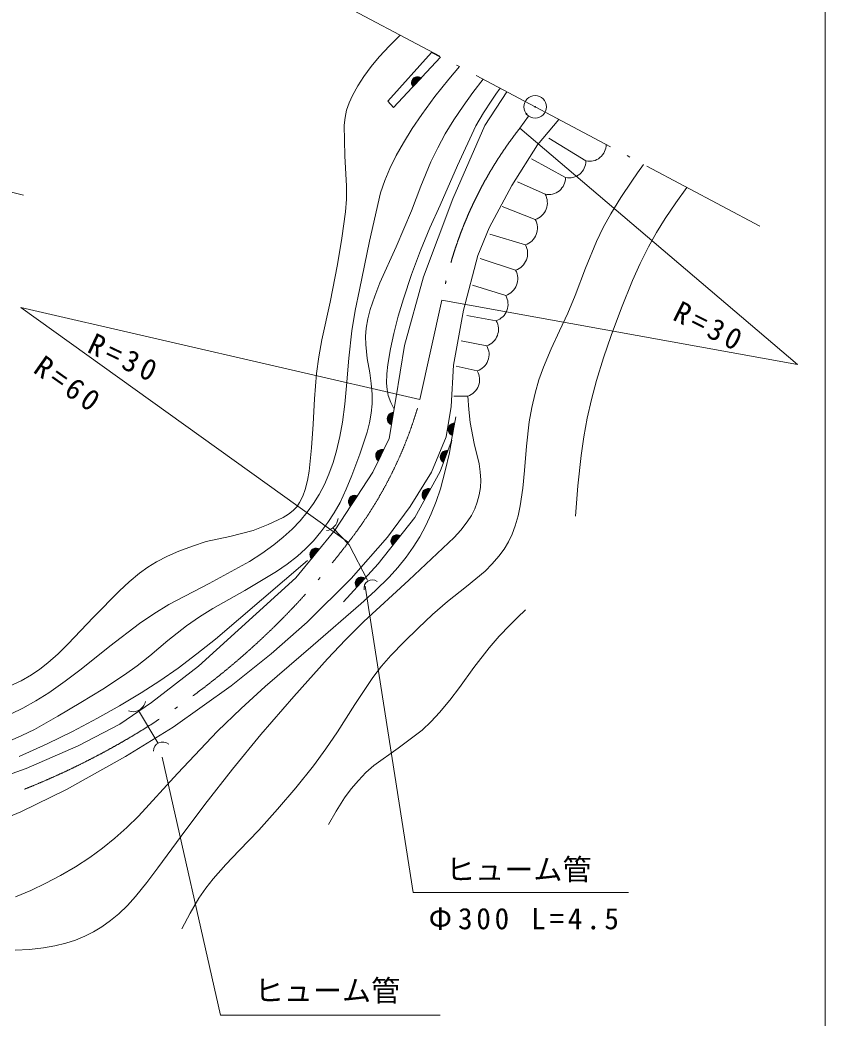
# Model space of a CAD drawing. Units: millimetres, scale not verified. Extents: x -625 to 714620, y -625 to 362121.
# Drawn here: x 550008 to 613620, y 241252 to 320092 of the extents above; entities that cross this region are included whole.
import ezdxf
from ezdxf.enums import TextEntityAlignment as Align

# ---------------------------------------------------------------- set-up
doc = ezdxf.new("R2010")
doc.units = ezdxf.units.MM
doc.header["$LTSCALE"] = 1000
doc.linetypes.add('DASHED', pattern=[7.5, 6, -1.5])
doc.linetypes.add('LONG_DASHED_DOTTED', pattern=[15.25, 12, -1.5, 0.25, -1.5])
doc.layers.add('S-SUV', color=7, linetype='Continuous', lineweight=13)
doc.styles.add('ＭＳ ゴシック', font='')
doc.styles.get('ＭＳ ゴシック').set_extended_font_data('MS Gothic')

msp = doc.modelspace()

# ---------------------------------------------------------------- linework, layer by layer
at = {"layer": 'S-SUV'}
for p, q in [((613620, 2121), (613620, 352121)), ((579204, 318035), (580056, 318883)), ((578392, 317168), (579204, 318035)), ((577756, 316413), (578392, 317168)), ((579076, 313667), (582518, 317514)), ((583246, 317150), (579521, 313181)), ((582518, 317514), (583246, 317150)), ((577168, 315622), (577756, 316413)), ((584311, 315904), (584729, 316404)), ((576695, 314891), (577168, 315622)), ((580949, 315159), (581363, 315600)), ((581451, 315603), (580953, 315072)), ((580965, 314993), (581528, 315593)), ((580971, 315285), (581024, 315396)), ((581237, 315557), (580982, 315285)), ((581601, 315579), (580985, 314923)), ((581013, 314862), (581663, 315555)), ((581024, 315396), (581131, 315509)), ((581726, 315530), (581042, 314801)), ((581131, 315509), (581238, 315569)), ((581238, 315569), (581357, 315609)), ((581357, 315609), (581504, 315604)), ((581504, 315604), (581616, 315581)), ((581616, 315581), (581726, 315530)), ((582801, 314034), (583896, 315402)), ((583896, 315402), (584311, 315904)), ((585801, 314354), (586616, 315403)), ((576275, 314133), (576695, 314891)), ((580940, 315164), (580971, 315285)), ((580953, 315017), (580940, 315164)), ((580985, 314909), (580953, 315017)), ((581042, 314801), (580985, 314909)), ((587620, 314223), (587959, 314691)), ((576017, 313556), (576275, 314133)), ((581755, 312632), (582801, 314034)), ((585022, 313291), (585801, 314354)), ((586738, 311758), (588474, 314418)), ((587293, 313758), (587620, 314223)), ((575820, 312970), (576017, 313556)), ((579521, 313181), (579076, 313667)), ((584291, 312205), (585022, 313291)), ((586628, 312750), (587293, 313758)), ((575626, 311772), (575693, 312377)), ((575693, 312377), (575820, 312970)), ((581000, 311526), (581755, 312632)), ((586018, 311719), (586628, 312750)), ((592576, 312242), (590905, 310233)), ((525993, 312139), (550292, 306262)), ((575690, 309349), (575626, 311772)), ((580300, 310394), (581000, 311526)), ((583610, 311086), (584291, 312205)), ((584210, 305952), (586738, 311758)), ((584584, 308602), (586018, 311719)), ((589506, 311541), (611450, 292878)), ((583015, 309997), (583610, 311086)), ((594720, 308956), (591791, 310752)), ((579743, 309385), (580300, 310394)), ((582475, 308882), (583015, 309997)), ((590905, 310233), (588869, 307026)), ((575815, 306952), (575690, 309349)), ((579239, 308349), (579743, 309385)), ((593113, 307647), (590414, 309132)), ((578841, 307398), (579239, 308349)), ((581687, 306951), (582475, 308882)), ((583202, 305455), (584584, 308602)), ((598808, 308021), (599283, 308684)), ((598342, 307354), (598808, 308021)), ((575796, 305947), (575815, 306952)), ((578499, 306428), (578841, 307398)), ((580958, 305007), (581687, 306951)), ((588869, 307026), (587089, 303678)), ((591507, 306338), (589321, 307310)), ((597486, 306070), (598342, 307354)), ((601820, 305643), (602705, 306869)), ((575717, 304942), (575796, 305947)), ((577634, 302608), (578499, 306428)), ((581892, 299798), (584210, 305952)), ((596690, 304768), (597486, 306070)), ((582395, 303672), (583202, 305455)), ((590728, 304333), (588106, 305366)), ((600980, 304403), (601820, 305643)), ((575438, 302851), (575717, 304942)), ((579735, 302160), (580958, 305007)), ((596100, 303696), (596690, 304768)), ((600297, 303303), (600980, 304403)), ((581649, 301875), (582395, 303672)), ((587089, 303678), (586176, 301477)), ((595563, 302597), (596100, 303696)), ((575099, 300770), (575438, 302851)), ((589948, 302329), (587134, 303179)), ((599672, 302180), (600297, 303303)), ((576826, 298766), (577634, 302608)), ((578452, 299327), (579735, 302160)), ((594689, 300476), (595563, 302597)), ((599015, 300857), (599672, 302180)), ((580948, 299976), (581649, 301875)), ((586176, 301477), (585053, 297179)), ((589169, 300324), (586364, 301236)), ((574511, 297789), (575099, 300770)), ((593871, 298333), (594689, 300476)), ((598411, 299504), (599015, 300857)), ((580302, 298051), (580948, 299976)), ((580394, 294367), (581892, 299798)), ((578038, 298279), (578452, 299327)), ((588389, 298320), (585757, 299130)), ((597538, 297345), (598411, 299504)), ((576499, 297152), (576826, 298766)), ((577683, 297218), (578038, 298279)), ((579889, 296692), (580302, 298051)), ((593287, 296926), (593871, 298333)), ((581615, 290121), (550068, 297374)), ((575954, 278825), (550068, 297374)), ((573864, 294824), (574511, 297789)), ((583353, 297947), (611450, 292878)), ((596724, 295171), (597538, 297345)), ((576234, 295539), (576499, 297152)), ((577367, 295738), (577494, 296476)), ((577494, 296476), (577683, 297218)), ((579536, 295324), (579889, 296692)), ((585053, 297179), (584257, 292825)), ((587640, 296336), (585312, 296741)), ((592648, 295543), (593287, 296926)), ((577315, 295087), (577367, 295738)), ((575997, 293372), (576234, 295539)), ((577324, 294445), (577315, 295087)), ((579278, 294112), (579536, 295324)), ((591978, 294112), (592648, 295543)), ((596113, 293397), (596724, 295171)), ((573620, 293487), (573864, 294824)), ((577453, 293340), (577324, 294445)), ((579079, 292887), (579278, 294112)), ((579703, 290163), (580394, 294367)), ((586891, 294352), (584866, 294757)), ((591369, 292671), (591978, 294112)), ((573438, 292153), (573620, 293487)), ((575821, 291204), (575997, 293372)), ((577643, 292230), (577453, 293340)), ((595563, 291617), (596113, 293397)), ((578994, 292141), (579079, 292887)), ((584257, 292825), (584070, 289571)), ((586142, 292367), (584461, 292732)), ((591013, 291655), (591369, 292671)), ((573276, 290157), (573438, 292153)), ((577765, 291381), (577643, 292230)), ((578970, 291398), (578994, 292141)), ((575688, 289746), (575821, 291204)), ((577828, 290529), (577765, 291381)), ((579011, 290905), (578970, 291398)), ((590714, 290618), (591013, 291655)), ((595160, 290122), (595563, 291617)), ((573176, 288165), (573276, 290157)), ((577824, 289768), (577828, 290529)), ((579109, 290436), (579011, 290905)), ((579309, 289881), (579109, 290436)), ((579192, 287042), (579703, 290163)), ((585393, 290383), (584299, 290383)), ((585465, 289325), (585393, 290383)), ((590454, 289485), (590714, 290618)), ((575498, 288309), (575688, 289746)), ((577760, 289022), (577824, 289768)), ((579568, 289340), (579309, 289881)), ((584070, 289571), (583695, 287156)), ((590254, 288349), (590454, 289485)), ((594818, 288625), (595160, 290122)), ((577631, 288269), (577760, 289022)), ((579020, 288594), (579045, 288747)), ((579039, 288472), (579020, 288594)), ((579045, 288747), (579101, 288857)), ((579107, 288846), (579047, 288478)), ((579090, 288355), (579188, 288952)), ((579101, 288857), (579178, 288956)), ((579260, 289003), (579142, 288285)), ((579178, 288956), (579303, 289034)), ((579196, 288226), (579329, 289038)), ((579397, 289067), (579252, 288179)), ((579303, 289034), (579409, 289078)), ((579309, 288144), (579462, 289082)), ((579528, 289096), (579367, 288109)), ((579409, 289078), (579528, 289096)), ((584083, 286772), (584443, 288753)), ((585573, 288283), (585465, 289325)), ((594551, 287164), (594818, 288625)), ((573049, 286303), (573176, 288165)), ((575294, 287178), (575498, 288309)), ((577444, 287536), (577631, 288269)), ((579080, 288354), (579039, 288472)), ((579173, 288240), (579080, 288354)), ((579260, 288167), (579173, 288240)), ((579367, 288109), (579260, 288167)), ((583836, 287761), (583864, 287914)), ((583927, 288012), (583861, 287645)), ((583864, 287914), (583922, 288023)), ((583902, 287521), (584010, 288116)), ((583922, 288023), (584000, 288120)), ((584083, 288166), (583952, 287451)), ((584000, 288120), (584126, 288197)), ((584005, 287390), (584152, 288199)), ((584221, 288228), (584060, 287342)), ((584117, 287306), (584287, 288241)), ((584126, 288197), (584233, 288238)), ((584353, 288254), (584174, 287271)), ((584233, 288238), (584353, 288254)), ((585900, 286647), (585573, 288283)), ((590029, 286428), (590254, 288349)), ((575031, 286059), (575294, 287178)), ((576865, 285800), (577444, 287536)), ((577902, 284372), (579192, 287042)), ((583695, 287156), (582524, 284370)), ((583852, 287639), (583836, 287761)), ((583891, 287520), (583852, 287639)), ((583982, 287405), (583891, 287520)), ((584068, 287331), (583982, 287405)), ((584174, 287271), (584068, 287331)), ((594343, 285694), (594551, 287164)), ((572863, 284450), (573049, 286303)), ((583213, 284432), (584083, 286772)), ((583935, 285908), (584039, 286398)), ((584039, 286398), (584141, 286888)), ((586284, 285030), (585900, 286647)), ((589865, 284511), (590029, 286428)), ((574755, 285128), (575031, 286059)), ((576233, 284095), (576865, 285800)), ((578118, 285698), (578135, 285820)), ((578124, 285573), (578118, 285698)), ((578181, 285437), (578124, 285573)), ((578290, 286037), (578128, 285702)), ((578134, 285571), (578398, 286116)), ((578135, 285820), (578203, 285960)), ((578481, 286145), (578165, 285490)), ((578244, 285343), (578181, 285437)), ((578199, 285417), (578557, 286158)), ((578203, 285960), (578288, 286049)), ((578631, 286167), (578239, 285356)), ((578284, 285307), (578698, 286162)), ((578288, 286049), (578390, 286122)), ((578765, 286157), (578330, 285257)), ((578390, 286122), (578531, 286162)), ((578531, 286162), (578645, 286174)), ((578645, 286174), (578765, 286157)), ((583222, 285553), (583227, 285676)), ((583240, 285429), (583222, 285553)), ((583227, 285676), (583281, 285821)), ((583361, 285906), (583231, 285557)), ((583309, 285299), (583240, 285429)), ((583250, 285428), (583461, 285995)), ((583281, 285821), (583358, 285918)), ((583541, 286031), (583287, 285350)), ((583329, 285281), (583615, 286052)), ((583358, 285918), (583452, 286000)), ((583688, 286068), (583374, 285224)), ((583424, 285179), (583755, 286069)), ((583452, 286000), (583589, 286054)), ((583822, 286071), (583474, 285134)), ((583589, 286054), (583701, 286076)), ((583607, 284465), (583935, 285908)), ((583701, 286076), (583822, 286071)), ((594098, 283298), (594343, 285694)), ((574426, 284226), (574755, 285128)), ((578330, 285257), (578244, 285343)), ((583380, 285211), (583309, 285299)), ((583474, 285134), (583380, 285211)), ((586380, 284390), (586284, 285030)), ((572731, 283714), (572863, 284450)), ((574061, 283402), (574426, 284226)), ((574902, 279811), (577902, 284372)), ((575792, 283023), (576233, 284095)), ((582524, 284370), (580839, 281655)), ((581203, 280802), (583213, 284432)), ((583224, 283049), (583607, 284465)), ((586415, 283752), (586380, 284390)), ((589733, 283114), (589865, 284511)), ((572542, 282997), (572731, 283714)), ((573646, 282613), (574061, 283402)), ((582166, 283057), (581814, 282421)), ((581844, 282347), (582242, 283066)), ((582317, 283071), (581881, 282284)), ((581923, 282232), (582383, 283063)), ((582450, 283054), (581966, 282179)), ((581968, 282973), (582074, 283040)), ((582074, 283040), (582217, 283072)), ((582217, 283072), (582331, 283077)), ((582331, 283077), (582450, 283054)), ((582897, 282053), (583224, 283049)), ((586293, 282572), (586384, 283159)), ((586384, 283159), (586415, 283752)), ((589541, 281722), (589733, 283114)), ((593913, 280901), (594098, 283298)), ((572108, 281984), (572350, 282473)), ((572350, 282473), (572542, 282997)), ((573199, 281889), (573646, 282613)), ((575297, 281978), (575792, 283023)), ((575975, 282011), (576307, 282516)), ((575975, 282139), (576009, 282258)), ((576190, 282452), (575986, 282141)), ((576394, 282534), (575994, 281926)), ((576009, 282258), (576094, 282387)), ((576019, 281850), (576471, 282537)), ((576545, 282536), (576050, 281784)), ((576089, 281729), (576611, 282523)), ((576094, 282387), (576190, 282465)), ((576677, 282509), (576127, 281674)), ((576190, 282465), (576300, 282524)), ((576300, 282524), (576446, 282545)), ((576446, 282545), (576560, 282541)), ((576560, 282541), (576677, 282509)), ((581778, 282506), (581779, 282631)), ((581827, 282368), (581778, 282506)), ((581779, 282631), (581803, 282752)), ((581788, 282504), (582081, 283033)), ((581969, 282960), (581789, 282634)), ((581803, 282752), (581878, 282888)), ((581884, 282270), (581827, 282368)), ((581878, 282888), (581968, 282973)), ((581966, 282179), (581884, 282270)), ((586145, 282007), (586293, 282572)), ((571607, 281350), (571880, 281646)), ((571880, 281646), (572108, 281984)), ((572707, 281206), (573199, 281889)), ((574843, 281166), (575297, 281978)), ((575965, 282014), (575975, 282139)), ((576003, 281872), (575965, 282014)), ((576053, 281771), (576003, 281872)), ((576127, 281674), (576053, 281771)), ((580839, 281655), (579036, 279243)), ((582511, 281075), (582897, 282053)), ((585674, 280942), (585943, 281474)), ((585943, 281474), (586145, 282007)), ((589373, 280911), (589541, 281722)), ((569625, 280241), (570808, 280795)), ((570808, 280795), (571229, 281050)), ((571229, 281050), (571607, 281350)), ((572136, 280521), (572707, 281206)), ((574340, 280391), (574843, 281166)), ((578322, 277141), (581203, 280802)), ((582084, 280156), (582511, 281075)), ((585352, 280440), (585674, 280942)), ((589148, 280119), (589373, 280911)), ((568443, 279754), (569625, 280241)), ((571520, 279876), (572136, 280521)), ((573790, 279648), (574340, 280391)), ((581607, 279273), (582084, 280156)), ((584852, 279800), (585352, 280440)), ((588908, 279484), (589148, 280119)), ((564719, 278891), (566592, 279294)), ((566592, 279294), (568443, 279754)), ((570071, 278626), (570811, 279225)), ((570811, 279225), (571520, 279876)), ((571811, 276031), (574902, 279811)), ((573195, 278944), (573790, 279648)), ((579036, 279243), (576180, 275982)), ((579330, 278927), (579704, 279402)), ((579341, 279055), (579385, 279170)), ((579792, 279413), (579342, 278841)), ((579582, 279349), (579352, 279056)), ((579360, 278763), (579869, 279409)), ((579385, 279170), (579480, 279292)), ((579943, 279402), (579386, 278695)), ((579420, 278637), (580007, 279383)), ((580072, 279364), (579453, 278578)), ((579480, 279292), (579583, 279361)), ((579583, 279361), (579698, 279410)), ((579698, 279410), (579844, 279419)), ((579844, 279419), (579958, 279406)), ((579958, 279406), (580072, 279364)), ((580745, 275852), (584307, 279201)), ((581089, 278438), (581607, 279273)), ((584307, 279201), (584852, 279800)), ((588614, 278874), (588908, 279484)), ((562560, 278122), (563628, 278534)), ((563628, 278534), (564719, 278891)), ((569118, 277944), (570071, 278626)), ((571935, 277732), (572582, 278313)), ((572582, 278313), (573195, 278944)), ((572923, 277885), (573306, 278353)), ((573394, 278362), (572934, 277799)), ((572950, 277720), (573471, 278357)), ((573545, 278349), (572975, 277652)), ((573008, 277593), (573609, 278328)), ((573673, 278308), (573040, 277534)), ((573080, 278247), (573184, 278314)), ((573184, 278314), (573300, 278361)), ((573300, 278361), (573447, 278367)), ((573447, 278367), (573560, 278352)), ((573560, 278352), (573673, 278308)), ((579320, 278931), (579341, 279055)), ((579347, 278786), (579320, 278931)), ((579388, 278681), (579347, 278786)), ((579453, 278578), (579388, 278681)), ((580527, 277646), (581089, 278438)), ((588258, 278284), (588614, 278874)), ((560794, 277281), (561659, 277726)), ((561659, 277726), (562560, 278122)), ((568142, 277319), (569118, 277944)), ((571125, 277098), (571935, 277732)), ((572914, 277889), (572937, 278012)), ((572937, 277744), (572914, 277889)), ((572937, 278012), (572982, 278127)), ((572976, 277638), (572937, 277744)), ((573183, 278302), (572948, 278013)), ((573040, 277534), (572976, 277638)), ((572982, 278127), (573080, 278247)), ((579873, 276840), (580527, 277646)), ((587330, 277122), (587856, 277732)), ((587856, 277732), (588258, 278284)), ((559446, 276392), (560103, 276861)), ((560103, 276861), (560794, 277281)), ((564960, 275583), (568142, 277319)), ((569084, 274291), (572721, 277381)), ((570286, 276516), (571125, 277098)), ((575562, 274141), (578322, 277141)), ((579173, 276073), (579873, 276840)), ((586767, 276561), (587330, 277122)), ((558641, 275721), (559446, 276392)), ((564116, 269059), (571811, 276031)), ((567773, 275022), (570286, 276516)), ((576180, 275982), (572702, 272524)), ((576507, 275630), (576917, 276075)), ((577005, 276079), (576513, 275543)), ((576525, 275464), (577082, 276069)), ((576791, 276031), (576539, 275757)), ((577155, 276057), (576545, 275394)), ((576575, 275333), (577218, 276033)), ((576581, 275868), (576685, 275982)), ((577281, 276009), (576604, 275273)), ((576685, 275982), (576793, 276043)), ((576793, 276043), (576911, 276084)), ((576911, 276084), (577058, 276081)), ((577058, 276081), (577171, 276059)), ((577171, 276059), (577281, 276009)), ((578077, 274992), (579173, 276073)), ((585295, 275329), (586767, 276561)), ((557881, 275009), (558641, 275721)), ((561759, 273905), (564960, 275583)), ((576498, 275635), (576529, 275756)), ((576513, 275488), (576498, 275635)), ((576546, 275380), (576513, 275488)), ((576529, 275756), (576581, 275868)), ((576604, 275273), (576546, 275380)), ((577179, 272581), (580745, 275852)), ((577281, 275372), (581087, 251175)), ((583786, 274146), (585295, 275329)), ((555813, 272922), (557881, 275009)), ((565247, 273591), (567773, 275022)), ((576944, 273960), (578077, 274992)), ((560585, 273191), (561759, 273905)), ((564192, 272933), (565247, 273591)), ((565455, 271192), (569084, 274291)), ((573165, 270696), (576944, 273960)), ((582603, 273117), (583786, 274146)), ((553791, 270796), (555813, 272922)), ((559442, 272426), (560585, 273191)), ((563178, 272230), (564192, 272933)), ((581460, 272042), (582603, 273117)), ((588712, 272287), (589332, 272898)), ((589332, 272898), (589959, 273501)), ((557119, 270638), (559442, 272426)), ((561698, 271063), (563178, 272230)), ((572702, 272524), (569846, 270019)), ((575720, 271127), (577179, 272581)), ((580355, 270979), (581460, 272042)), ((587871, 271405), (588712, 272287)), ((587076, 270484), (587871, 271405)), ((553021, 270021), (553791, 270796)), ((554840, 268809), (557119, 270638)), ((560258, 269852), (561698, 271063)), ((563992, 270014), (565455, 271192)), ((569382, 267448), (573165, 270696)), ((574304, 269630), (575720, 271127)), ((579302, 269881), (580355, 270979)), ((585879, 268945), (587076, 270484)), ((552221, 269300), (553021, 270021)), ((559277, 269079), (560258, 269852)), ((562501, 268890), (563992, 270014)), ((569846, 270019), (566685, 267491)), ((578568, 269036), (579302, 269881)), ((551587, 268806), (552221, 269300)), ((558263, 268357), (559277, 269079)), ((560394, 266179), (564116, 269059)), ((561057, 267885), (562501, 268890)), ((571651, 266661), (574304, 269630)), ((577889, 268163), (578568, 269036)), ((584729, 267368), (585879, 268945)), ((550094, 267897), (550918, 268361)), ((550918, 268361), (551587, 268806)), ((553574, 267854), (554840, 268809)), ((556550, 267241), (558263, 268357)), ((576476, 266031), (577889, 268163)), ((549236, 267483), (550094, 267897)), ((552279, 266951), (553574, 267854)), ((559578, 266929), (561057, 267885)), ((566685, 267491), (562120, 264237)), ((567478, 265697), (569382, 267448)), ((583963, 266356), (584729, 267368)), ((551271, 266311), (552279, 266951)), ((554806, 266177), (556550, 267241)), ((557871, 265902), (559578, 266929)), ((569051, 263661), (571651, 266661)), ((549313, 265269), (550239, 265727)), ((550239, 265727), (551271, 266311)), ((552988, 265086), (554806, 266177)), ((556135, 264927), (557871, 265902)), ((557889, 264470), (560394, 266179)), ((565617, 263903), (567478, 265697)), ((575110, 263861), (576476, 266031)), ((583158, 265391), (583963, 266356)), ((551154, 264055), (552988, 265086)), ((554160, 263894), (556135, 264927)), ((582490, 264676), (583158, 265391)), ((554611, 262762), (557889, 264470)), ((562120, 264237), (558337, 261902)), ((581779, 264003), (582490, 264676)), ((549153, 263133), (550161, 263564)), ((550161, 263564), (551154, 264055)), ((552166, 262919), (554160, 263894)), ((562469, 260562), (565617, 263903)), ((566804, 260900), (569051, 263661)), ((574182, 262506), (575110, 263861)), ((579894, 262576), (581779, 264003)), ((549948, 261900), (552166, 262919)), ((550504, 260964), (554611, 262762)), ((577980, 261204), (579894, 262576)), ((558337, 261902), (553679, 259303)), ((561240, 261869), (565862, 241478)), ((573206, 261187), (574182, 262506)), ((545494, 259185), (550504, 260964)), ((571809, 259449), (573206, 261187)), ((577343, 260638), (577980, 261204)), ((559371, 257186), (562469, 260562)), ((564616, 258117), (566804, 260900)), ((576747, 260028), (577343, 260638)), ((570368, 257752), (571809, 259449)), ((576174, 259355), (576747, 260028)), ((553679, 259303), (550073, 257548)), ((574995, 257604), (575650, 258644)), ((575650, 258644), (576174, 259355)), ((562736, 255631), (564616, 258117)), ((550073, 257548), (546258, 255979)), ((558456, 256293), (559371, 257186)), ((568871, 256101), (570368, 257752)), ((574393, 256533), (574995, 257604)), ((557509, 255451), (558456, 256293)), ((556533, 254675), (557509, 255451)), ((560902, 253107), (562736, 255631)), ((567325, 254485), (568871, 256101)), ((555518, 253946), (556533, 254675)), ((554385, 253207), (555518, 253946)), ((566270, 253385), (567325, 254485)), ((553219, 252520), (554385, 253207)), ((560045, 251962), (560902, 253107)), ((565269, 252256), (566270, 253385)), ((552052, 251903), (553219, 252520)), ((550858, 251339), (552052, 251903)), ((559142, 250854), (560045, 251962)), ((564151, 250734), (564686, 251512)), ((564686, 251512), (565269, 252256)), ((549648, 250835), (550858, 251339)), ((558500, 250153), (559142, 250854)), ((563447, 249538), (564151, 250734)), ((581087, 251175), (598085, 251175)), ((557814, 249493), (558500, 250153)), ((557167, 248954), (557814, 249493)), ((562792, 248307), (563447, 249538)), ((555825, 248060), (556483, 248462)), ((556483, 248462), (557167, 248954)), ((554398, 247409), (555139, 247712)), ((555139, 247712), (555825, 248060)), ((550752, 246673), (551878, 246794)), ((551878, 246794), (552767, 246950)), ((552767, 246950), (553645, 247165)), ((553645, 247165), (554398, 247409)), ((549625, 246612), (550752, 246673)), ((565862, 241478), (583198, 241478))]:
    msp.add_line(p, q, dxfattribs=at)
at = {"layer": 'S-SUV', "linetype": 'LONG_DASHED_DOTTED'}
for p, q in [((572583, 322847), (608479, 303806)), ((589506, 311541), (590192, 312497)), ((581615, 290121), (583353, 297947))]:
    msp.add_line(p, q, dxfattribs=at)
at = {"layer": 'S-SUV', "linetype": 'DASHED'}
for p, q in [((574723, 279965), (576012, 278641)), ((576012, 278641), (577476, 275849)), ((559362, 265553), (560908, 262998))]:
    msp.add_line(p, q, dxfattribs=at)
at = {"layer": 'S-SUV'}
for centre, radius in [((590716, 313228), 896), ((590716, 313228), 27), ((590025, 312666), 31.2), ((590025, 312666), 25), ((590025, 312666), 18.8), ((590025, 312666), 12.5), ((590025, 312666), 6.2)]:
    msp.add_circle(centre, radius, dxfattribs=at)
at = {"layer": 'S-SUV', "linetype": 'LONG_DASHED_DOTTED'}
for centre, radius, start, end in [((614018, 292255), 31189, 141.80551, 169.48618), ((550679, 298559), 32066, 322.01819, 344.74316), ((528388, 314723), 59591, 276.98766, 322.95755)]:
    msp.add_arc(centre, radius, start, end, dxfattribs=at)
at = {"layer": 'S-SUV'}
for centre, radius, start, end in [((595002, 310249), 1324, 257.66412, 0.70463), ((593396, 308940), 1324, 257.66412, 0.70463), ((591790, 307631), 1324, 257.66412, 0.70463), ((590273, 305664), 1406, 288.87563, 28.62336), ((589493, 303660), 1406, 288.87563, 28.62336), ((588714, 301655), 1406, 288.87563, 28.62336), ((587934, 299651), 1406, 288.87563, 28.62336), ((587196, 297637), 1375, 288.82857, 29.80327), ((586447, 295653), 1375, 288.82857, 29.80327), ((585698, 293668), 1375, 288.82857, 29.80327), ((584949, 291684), 1375, 288.82857, 29.80327), ((574028, 280854), 1123, 280.96547, 352.72974), ((577836, 275224), 643, 51.98526, 193.82523), ((558931, 266458), 1013, 249.57861, 348.04297), ((561288, 262317), 739, 50.32964, 179.35513)]:
    msp.add_arc(centre, radius, start, end, dxfattribs=at)

# ---------------------------------------------------------------- texts
at = {"layer": 'S-SUV', "style": 'ＭＳ ゴシック'}
for p in [(583673, 251640), (568556, 242076)]:
    msp.add_text('ヒューム管', height=1686, dxfattribs=at).set_placement(p, align=Align.BOTTOM_LEFT)
at = {"layer": 'S-SUV', "char_height": 1686, "attachment_point": 7, "style": 'ＭＳ ゴシック'}
for s, insert, rotation in [('\\T1.3;R=30', (601472, 296432), 333.4), ('\\T1.3;R=30', (555213, 293869), 334.7), ('\\T1.3;R=60', (550942, 292292), 324.9)]:
    msp.add_mtext(s, dxfattribs=dict(at, insert=insert, rotation=rotation))
at = {"layer": 'S-SUV', "insert": (582300, 248210), "char_height": 1686, "attachment_point": 7, "style": 'ＭＳ ゴシック'}
msp.add_mtext('\\T1.26;Φ300\\~L=4.5', dxfattribs=at)

doc.saveas('drawing.dxf')
